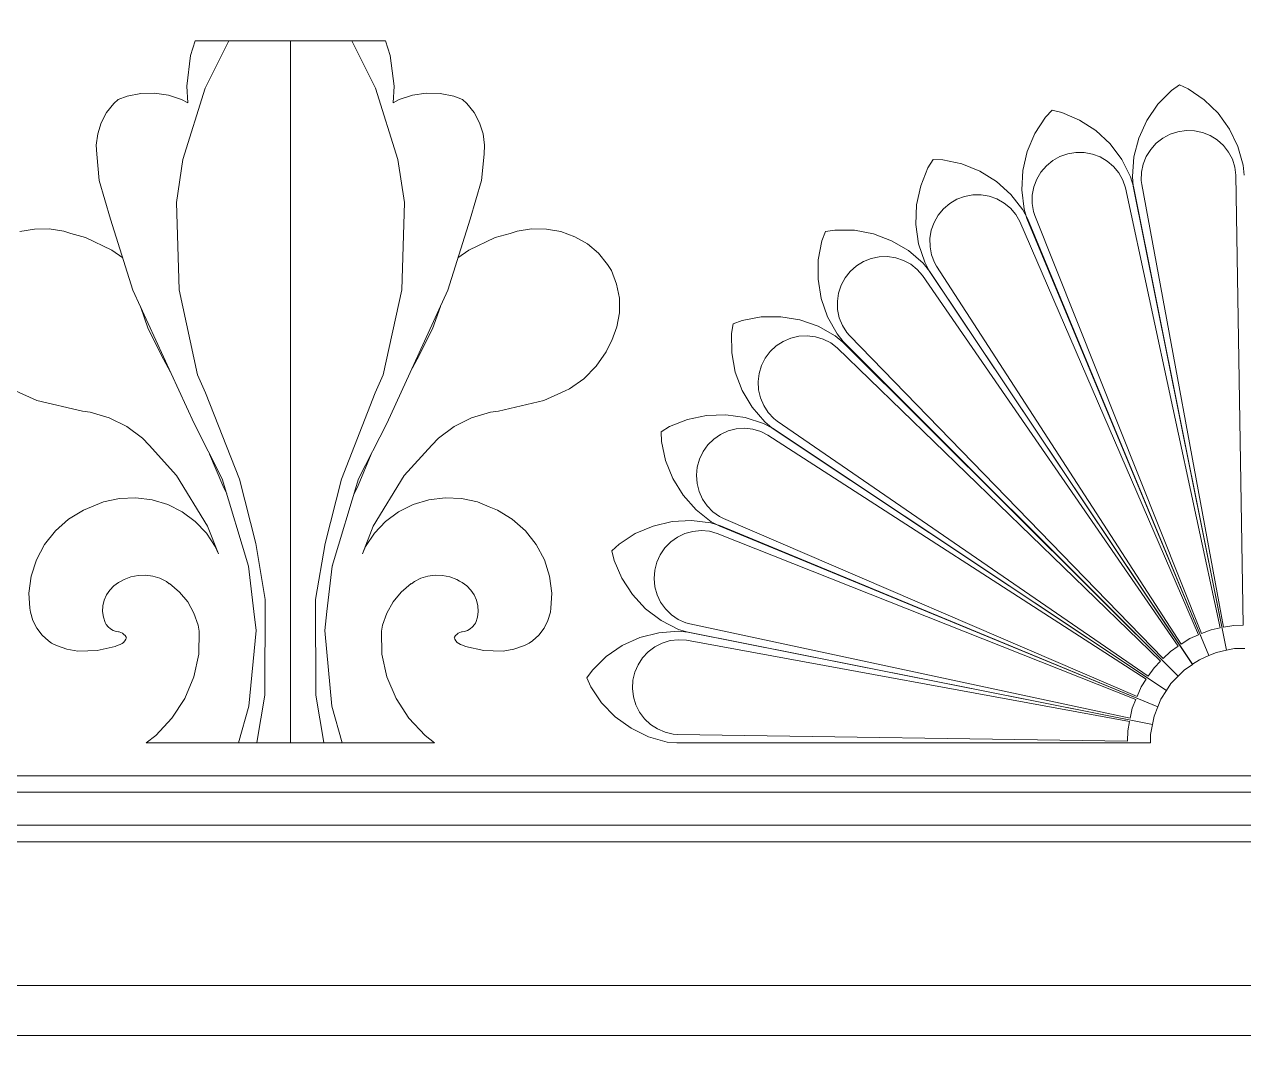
# Model space of a CAD drawing. Header units: millimetres. Extents: x 1177761 to 1329492, y 746793 to 827002.
# Drawn here: x 1237534 to 1238090, y 815466 to 815940 of the extents above; entities that cross this region are included whole.
import ezdxf

# ---------------------------------------------------------------- set-up
doc = ezdxf.new("R2010")
doc.units = ezdxf.units.MM
doc.layers.add('wall', color=5, linetype='Continuous', lineweight=30)

msp = doc.modelspace()

# ---------------------------------------------------------------- hatches: boundary and pattern name
at = {"layer": 'wall', "lineweight": 20, "ltscale": 2}
h = msp.add_hatch(dxfattribs=at)
h.set_pattern_fill('AR18', color=251, scale=20, style=0)
h.set_pattern_definition([(0, (-220131.96, 1390884.34), (100, 64), [192.5, -7.5]), (0, (-220231.96, 1390891.84), (100, 64), [192.5, -7.5]), (90, (-220131.96, 1390884.34), (-100, 64), [-71.5, 56.5]), (90, (-220139.46, 1390884.34), (-100, 64), [-71.5, 56.5])])
h.paths.add_polyline_path([(1236039.82, 817677.83), (1236002.32, 817677.83), (1236002.32, 817927.83), (1236039.82, 817927.83), (1236039.82, 817977.83), (1236002.32, 817977.83), (1236002.32, 818227.83), (1236039.82, 818227.83), (1236039.82, 818277.83), (1236002.32, 818277.83), (1236002.32, 818427.83), (1236077.32, 818427.83), (1236077.32, 818477.83), (1234662.5, 818477.83), (1234662.5, 816377.83), (1236002.32, 816377.83), (1236002.32, 816427.83), (1236039.82, 816427.83), (1236039.82, 816477.83), (1236002.32, 816477.83), (1236002.32, 816727.83), (1236039.82, 816727.83), (1236039.82, 816777.83), (1236002.32, 816777.83), (1236002.32, 817027.83), (1236039.82, 817027.83), (1236039.82, 817077.83), (1236002.32, 817077.83), (1236002.32, 817327.83), (1236039.82, 817327.83), (1236039.82, 817377.83), (1236002.32, 817377.83), (1236002.32, 817627.83), (1236039.82, 817627.83)])
h.paths.add_polyline_path([(1234662.5, 818477.83), (1234282.2, 818477.83), (1234282.2, 818427.83), (1234432.2, 818427.83), (1234432.2, 818277.83), (1234394.7, 818277.83), (1234394.7, 818227.83), (1234532.2, 818227.83), (1234532.2, 817977.83), (1234394.7, 817977.83), (1234394.7, 817927.83), (1234432.2, 817927.83), (1234432.2, 817677.83), (1234394.7, 817677.83), (1234394.7, 817627.83), (1234532.2, 817627.83), (1234532.2, 817377.83), (1234394.7, 817377.83), (1234394.7, 817327.83), (1234432.2, 817327.83), (1234432.2, 817077.83), (1234394.7, 817077.83), (1234394.7, 817027.83), (1234532.2, 817027.83), (1234532.2, 816777.83), (1234394.7, 816777.83), (1234394.7, 816727.83), (1234432.2, 816727.83), (1234432.2, 816477.83), (1234394.7, 816477.83), (1234394.7, 816427.83), (1234532.2, 816427.83), (1234532.2, 816377.83), (1234662.5, 816377.83)])
h.paths.add_polyline_path([(1236283.86, 815977.83), (1234662.5, 815977.83), (1234662.5, 815773.41, -0.10577), (1234618.52, 815567.83), (1236209.98, 815567.83, -0.248835)])
h.paths.add_polyline_path([(1234662.5, 815977.83), (1234432.2, 815977.83), (1234432.2, 815877.83), (1234394.7, 815877.83), (1234394.7, 815827.83), (1234532.2, 815827.83), (1234532.2, 815577.83), (1234282.36, 815577.83), (1234282.36, 815567.83), (1234618.52, 815567.83, 0.10577), (1234662.5, 815773.41)])
h.paths.add_polyline_path([(1236730.56, 815977.83), (1236382.08, 815977.83), (1236283.86, 815977.83, 0.248835), (1236209.98, 815567.83), (1236730.56, 815567.83)])
h.paths.add_polyline_path([(1236570.21, 816627.83), (1236670.21, 816627.83), (1236670.21, 816677.83), (1236645.21, 816677.83), (1236645.21, 816927.83), (1236670.21, 816927.83), (1236670.21, 816977.83), (1236570.21, 816977.83), (1236570.21, 817227.83), (1236670.21, 817227.83), (1236670.21, 817277.83), (1236645.21, 817277.83), (1236645.21, 817527.83), (1236670.21, 817527.83), (1236670.21, 817577.83), (1236570.21, 817577.83), (1236570.21, 817827.83), (1236670.21, 817827.83), (1236670.21, 817877.83), (1236645.21, 817877.83), (1236645.21, 818127.83), (1236670.21, 818127.83), (1236670.21, 818177.83), (1236570.21, 818177.83), (1236570.21, 818427.83), (1236720.21, 818427.83), (1236720.21, 818177.83), (1236720.21, 818127.83), (1236720.21, 817877.83), (1236720.21, 817827.83), (1236720.21, 817577.83), (1236720.21, 817527.83), (1236720.21, 817277.83), (1236720.21, 817227.83), (1236720.21, 816977.83), (1236720.21, 816927.83), (1236720.21, 816677.83), (1236720.21, 816627.83), (1236720.21, 816377.83), (1236745.36, 816377.83), (1236745.36, 816394.97), (1236745.36, 816395.54), (1236745.36, 818452.83), (1238595.36, 818452.83), (1238595.36, 816395.54), (1238595.36, 816394.97), (1238595.36, 816377.83), (1238620.51, 816377.83), (1238620.51, 816627.83), (1238620.51, 816677.83), (1238620.51, 816927.83), (1238620.51, 816977.83), (1238620.51, 817227.83), (1238620.51, 817277.83), (1238620.51, 817527.83), (1238620.51, 817577.83), (1238620.51, 817827.83), (1238620.51, 817877.83), (1238620.51, 818127.83), (1238620.51, 818177.83), (1238620.51, 818427.83), (1238770.51, 818427.83), (1238770.51, 818177.83), (1238670.51, 818177.83), (1238670.51, 818127.83), (1238695.51, 818127.83), (1238695.51, 817877.83), (1238670.51, 817877.83), (1238670.51, 817827.83), (1238770.51, 817827.83), (1238770.51, 817577.83), (1238670.51, 817577.83), (1238670.51, 817527.83), (1238695.51, 817527.83), (1238695.51, 817277.83), (1238670.51, 817277.83), (1238670.51, 817227.83), (1238770.51, 817227.83), (1238770.51, 816977.83), (1238670.51, 816977.83), (1238670.51, 816927.83), (1238695.51, 816927.83), (1238695.51, 816677.83), (1238670.51, 816677.83), (1238670.51, 816627.83), (1238770.51, 816627.83), (1238770.51, 816377.83), (1238870.18, 816377.83), (1238870.18, 816627.83), (1238970.18, 816627.83), (1238970.18, 816677.83), (1238945.18, 816677.83), (1238945.18, 816927.83), (1238970.18, 816927.83), (1238970.18, 816977.83), (1238870.18, 816977.83), (1238870.18, 817227.83), (1238970.18, 817227.83), (1238970.18, 817277.83), (1238945.18, 817277.83), (1238945.18, 817527.83), (1238970.18, 817527.83), (1238970.18, 817577.83), (1238870.18, 817577.83), (1238870.18, 817827.83), (1238970.18, 817827.83), (1238970.18, 817877.83), (1238945.18, 817877.83), (1238945.18, 818127.83), (1238970.18, 818127.83), (1238970.18, 818177.83), (1238870.18, 818177.83), (1238870.18, 818427.83), (1239020.18, 818427.83), (1239020.18, 818177.83), (1239020.18, 818127.83), (1239020.18, 817877.83), (1239020.18, 817827.83), (1239020.18, 817577.83), (1239020.18, 817527.83), (1239020.18, 817277.83), (1239020.18, 817227.83), (1239020.18, 816977.83), (1239020.18, 816927.83), (1239020.18, 816677.83), (1239020.18, 816627.83), (1239020.18, 816377.83), (1239045.18, 816377.83), (1239045.18, 816394.97), (1239045.18, 816395.54), (1239045.18, 818452.83), (1240895.18, 818452.83), (1240895.18, 816395.54), (1240895.18, 816394.97), (1240895.18, 816377.83), (1240920.48, 816377.83), (1240920.48, 816627.83), (1240920.48, 816677.83), (1240920.48, 816927.83), (1240920.48, 816977.83), (1240920.48, 817227.83), (1240920.48, 817277.83), (1240920.48, 817527.83), (1240920.48, 817577.83), (1240920.48, 817827.83), (1240920.48, 817877.83), (1240920.48, 818127.83), (1240920.48, 818177.83), (1240920.48, 818427.83), (1241070.48, 818427.83), (1241070.48, 818177.83), (1240970.48, 818177.83), (1240970.48, 818127.83), (1240995.48, 818127.83), (1240995.48, 817877.83), (1240970.48, 817877.83), (1240970.48, 817827.83), (1241070.48, 817827.83), (1241070.48, 817577.83), (1240970.48, 817577.83), (1240970.48, 817527.83), (1240995.48, 817527.83), (1240995.48, 817277.83), (1240970.48, 817277.83), (1240970.48, 817227.83), (1241070.48, 817227.83), (1241070.48, 816977.83), (1240970.48, 816977.83), (1240970.48, 816927.83), (1240995.48, 816927.83), (1240995.48, 816677.83), (1240970.48, 816677.83), (1240970.48, 816627.83), (1241070.48, 816627.83), (1241070.48, 816377.83), (1241380.22, 816377.83), (1241480.44, 816377.83), (1241480.44, 816627.83), (1241580.44, 816627.83), (1241580.44, 816677.83), (1241555.44, 816677.83), (1241555.44, 816927.83), (1241580.44, 816927.83), (1241580.44, 816977.83), (1241480.44, 816977.83), (1241480.44, 817227.83), (1241580.44, 817227.83), (1241580.44, 817277.83), (1241555.44, 817277.83), (1241555.44, 817527.83), (1241580.44, 817527.83), (1241580.44, 817577.83), (1241480.44, 817577.83), (1241480.44, 817827.83), (1241580.44, 817827.83), (1241580.44, 817877.83), (1241555.44, 817877.83), (1241555.44, 818127.83), (1241580.44, 818127.83), (1241580.44, 818177.83), (1241480.44, 818177.83), (1241480.44, 818427.83), (1241630.44, 818427.83), (1241630.44, 818177.83), (1241630.44, 818127.83), (1241630.44, 817877.83), (1241630.44, 817827.83), (1241630.44, 817577.83), (1241630.44, 817527.83), (1241630.44, 817277.83), (1241630.44, 817227.83), (1241630.44, 816977.83), (1241630.44, 816927.83), (1241630.44, 816677.83), (1241630.44, 816627.83), (1241630.44, 816378.02), (1241660.44, 816378.02), (1241660.44, 818452.83), (1242730.49, 818452.83), (1242730.49, 816378.02), (1242760.94, 816378.02), (1242760.94, 816627.83), (1242760.94, 816677.83), (1242760.94, 816927.83), (1242760.94, 816977.83), (1242760.94, 817227.83), (1242760.94, 817277.83), (1242760.94, 817527.83), (1242760.94, 817577.83), (1242760.94, 817827.83), (1242760.94, 817877.83), (1242760.94, 818127.83), (1242760.94, 818177.83), (1242760.94, 818427.83), (1242910.94, 818427.83), (1242910.94, 818177.83), (1242810.94, 818177.83), (1242810.94, 818127.83), (1242835.94, 818127.83), (1242835.94, 817877.83), (1242810.94, 817877.83), (1242810.94, 817827.83), (1242910.94, 817827.83), (1242910.94, 817577.83), (1242810.94, 817577.83), (1242810.94, 817527.83), (1242835.94, 817527.83), (1242835.94, 817277.83), (1242810.94, 817277.83), (1242810.94, 817227.83), (1242910.94, 817227.83), (1242910.94, 816977.83), (1242810.94, 816977.83), (1242810.94, 816927.83), (1242835.94, 816927.83), (1242835.94, 816677.83), (1242810.94, 816677.83), (1242810.94, 816627.83), (1242910.94, 816627.83), (1242910.94, 816377.83), (1243279.61, 816377.83), (1243279.61, 816627.83), (1243297.28, 816627.83), (1243297.28, 816677.83), (1243279.61, 816677.83), (1243279.61, 816927.83), (1243297.28, 816927.83), (1243297.28, 816977.83), (1243279.61, 816977.83), (1243279.61, 817227.83), (1243297.28, 817227.83), (1243297.28, 817277.83), (1243279.61, 817277.83), (1243279.61, 817527.83), (1243297.28, 817527.83), (1243297.28, 817577.83), (1243279.61, 817577.83), (1243279.61, 817827.83), (1243297.28, 817827.83), (1243297.28, 817877.83), (1243279.61, 817877.83), (1243279.61, 818127.83), (1243297.28, 818127.83), (1243297.28, 818177.83), (1243279.61, 818177.83), (1243279.61, 818427.83), (1243300.12, 818427.83), (1243300.12, 818477.83), (1243258.97, 818477.83), (1242910.94, 818477.83), (1241480.44, 818477.83), (1241070.48, 818477.83), (1238870.18, 818477.83), (1238770.51, 818477.83), (1236570.21, 818477.83), (1236077.32, 818477.83), (1236077.32, 818427.83), (1236227.32, 818427.83), (1236227.32, 818277.83), (1236189.82, 818277.83), (1236189.82, 818227.83), (1236327.32, 818227.83), (1236327.32, 817977.83), (1236189.82, 817977.83), (1236189.82, 817927.83), (1236227.32, 817927.83), (1236227.32, 817677.83), (1236189.82, 817677.83), (1236189.82, 817627.83), (1236327.32, 817627.83), (1236327.32, 817377.83), (1236189.82, 817377.83), (1236189.82, 817327.83), (1236227.32, 817327.83), (1236227.32, 817077.83), (1236189.82, 817077.83), (1236189.82, 817027.83), (1236327.32, 817027.83), (1236327.32, 816777.83), (1236189.82, 816777.83), (1236189.82, 816727.83), (1236227.32, 816727.83), (1236227.32, 816477.83), (1236189.82, 816477.83), (1236189.82, 816427.83), (1236327.01, 816427.83), (1236327.01, 816377.83), (1236570.21, 816377.83)])
h.paths.add_polyline_path([(1238851.65, 815977.83), (1238580.56, 815977.83), (1238580.56, 815567.83), (1238925.54, 815567.83, 0.248835)])
h.paths.add_polyline_path([(1239020.71, 815977.83), (1238851.65, 815977.83, -0.248835), (1238925.54, 815567.83), (1239020.71, 815567.83)])
h.paths.add_polyline_path([(1243350.39, 815977.83), (1243279.68, 815977.83), (1241358.41, 815977.83), (1240870.71, 815977.83), (1240870.71, 815567.83), (1243279.8, 815567.83), (1243350.39, 815567.83)])
at = {"layer": 'wall', "lineweight": 20, "ltscale": 50}
h = msp.add_hatch(dxfattribs=at)
h.set_pattern_fill('ANSI31', color=250, scale=50, angle=45, style=0)
edge = h.paths.add_edge_path()
edge.add_line((1234184.97, 816177.83), (1234184.97, 816271.72))
edge.add_line((1234184.97, 816271.72), (1229618.29, 815202.83))
edge.add_line((1229618.29, 815202.83), (1244018.2, 815202.83))
edge.add_line((1244018.2, 815202.83), (1243358.79, 815437.58))
edge.add_line((1243358.79, 815437.58), (1234282.39, 815437.58))
edge.add_line((1234282.39, 815437.58), (1234282.38, 815479.56))
edge.add_line((1234282.38, 815479.56), (1234270.55, 815479.56))
edge.add_line((1234270.55, 815479.56), (1234270.55, 815502.23))
edge.add_arc((1234272.81, 815532.78), 30.63, 207.6962, 265.7798, ccw=False)
edge.add_line((1234245.68, 815518.54), (1234237.68, 815533.77))
edge.add_arc((1234206.46, 815514.37), 36.75, 31.8583, 79.6449)
edge.add_line((1234213.07, 815550.52), (1234213.07, 815567.83))
edge.add_line((1234213.07, 815567.83), (1234282.36, 815567.83))
edge.add_line((1234282.36, 815567.83), (1234282.36, 815577.83))
edge.add_line((1234282.36, 815577.83), (1234207.2, 815577.83))
edge.add_line((1234207.2, 815577.83), (1234207.2, 815827.83))
edge.add_line((1234207.2, 815827.83), (1234244.7, 815827.83))
edge.add_line((1234244.7, 815827.83), (1234244.7, 815877.83))
edge.add_line((1234244.7, 815877.83), (1234207.2, 815877.83))
edge.add_line((1234207.2, 815877.83), (1234207.2, 816127.83))
edge.add_line((1234207.2, 816127.83), (1234244.7, 816127.83))
edge.add_line((1234244.7, 816127.83), (1234244.7, 816177.83))
edge.add_line((1234244.7, 816177.83), (1234184.97, 816177.83))

# ---------------------------------------------------------------- linework, layer by layer
at = {"layer": 'wall', "color": 250, "linetype": 'ByBlock', "lineweight": 20}
for p, q in [((1237612.15, 815932.83), (1237610.04, 815926.11)), ((1237627.52, 815932.83), (1237612.15, 815932.83)), ((1237627.52, 815932.83), (1237616.74, 815911.21)), ((1237655.55, 815932.83), (1237627.52, 815932.83)), ((1237655.55, 815612.95), (1237655.55, 815932.83)), ((1237655.55, 815932.83), (1237683.61, 815932.83)), ((1237655.57, 815612.95), (1237655.57, 815932.83)), ((1237683.61, 815932.83), (1237698.98, 815932.83)), ((1237683.61, 815932.83), (1237694.39, 815911.21)), ((1237698.98, 815932.83), (1237701.09, 815926.11)), ((1237610.04, 815926.11), (1237608.3, 815912.17)), ((1237701.09, 815926.11), (1237702.83, 815912.17)), ((1237587.33, 815908.8), (1237581.12, 815907.6)), ((1237593.67, 815908.95), (1237587.33, 815908.8)), ((1237599.94, 815908.03), (1237593.67, 815908.95)), ((1237605.95, 815906.09), (1237599.94, 815908.03)), ((1237616.74, 815911.21), (1237606.55, 815878.72)), ((1237608.3, 815912.17), (1237608.74, 815904.62)), ((1237694.39, 815911.21), (1237704.58, 815878.72)), ((1237702.83, 815912.17), (1237702.39, 815904.62)), ((1237705.17, 815906.09), (1237711.19, 815908.03)), ((1237711.19, 815908.03), (1237717.46, 815908.95)), ((1237717.46, 815908.95), (1237723.8, 815908.8)), ((1237723.8, 815908.8), (1237730.01, 815907.6)), ((1238050.99, 815903.9), (1238057.2, 815910.23)), ((1238057.2, 815910.23), (1238060.81, 815912.81)), ((1238060.81, 815912.81), (1238064.84, 815910.98)), ((1238064.84, 815910.98), (1238072.16, 815905.99)), ((1237575.09, 815904.27), (1237571.8, 815900.1)), ((1237577.08, 815906.06), (1237575.09, 815904.27)), ((1237581.12, 815907.6), (1237577.08, 815906.06)), ((1237608.74, 815904.62), (1237605.95, 815906.09)), ((1237702.39, 815904.62), (1237705.17, 815906.09)), ((1237730.01, 815907.6), (1237734.05, 815906.06)), ((1237734.05, 815906.06), (1237736.04, 815904.27)), ((1237736.04, 815904.27), (1237739.33, 815900.1)), ((1238045.96, 815896.58), (1238050.99, 815903.9)), ((1238072.16, 815905.99), (1238078.49, 815899.8)), ((1237571.8, 815900.1), (1237569.32, 815895.43)), ((1237739.33, 815900.1), (1237741.81, 815895.43)), ((1237994.97, 815890.56), (1237999.84, 815897.99)), ((1237999.84, 815897.99), (1238002.87, 815901.22)), ((1238002.87, 815901.22), (1238007.18, 815900.21)), ((1238007.18, 815900.21), (1238015.33, 815896.74)), ((1238015.33, 815896.74), (1238022.75, 815891.9)), ((1238042.29, 815888.5), (1238045.96, 815896.58)), ((1238078.49, 815899.8), (1238083.65, 815892.61)), ((1237569.32, 815895.43), (1237567.71, 815890.43)), ((1237741.81, 815895.43), (1237743.41, 815890.43)), ((1238022.75, 815891.9), (1238029.21, 815885.85)), ((1238056.56, 815890.26), (1238060.15, 815891.43)), ((1238060.15, 815891.43), (1238063.89, 815891.96)), ((1238063.89, 815891.96), (1238067.66, 815891.83)), ((1238067.66, 815891.83), (1238071.35, 815891.05)), ((1238071.35, 815891.05), (1238074.86, 815889.64)), ((1238083.65, 815892.61), (1238087.49, 815884.63)), ((1237567.71, 815890.43), (1237567.04, 815885.23)), ((1237743.41, 815890.43), (1237744.09, 815885.23)), ((1237991.48, 815882.4), (1237994.97, 815890.56)), ((1238029.21, 815885.85), (1238034.53, 815878.77)), ((1238040.08, 815879.9), (1238042.29, 815888.5)), ((1238047.74, 815883.35), (1238050.26, 815886.16)), ((1238050.26, 815886.16), (1238053.23, 815888.48)), ((1238053.23, 815888.48), (1238056.56, 815890.26)), ((1238074.86, 815889.64), (1238078.06, 815887.65)), ((1238078.06, 815887.65), (1238080.87, 815885.13)), ((1237567.04, 815885.23), (1237567.29, 815881.15)), ((1237567.29, 815881.15), (1237568.43, 815869.16)), ((1237743.84, 815881.15), (1237742.7, 815869.16)), ((1237744.09, 815885.23), (1237743.84, 815881.15)), ((1237989.45, 815873.76), (1237991.48, 815882.4)), ((1238003.1, 815878.27), (1238006.39, 815880.12)), ((1238006.39, 815880.12), (1238009.96, 815881.37)), ((1238009.96, 815881.37), (1238013.68, 815881.98)), ((1238013.68, 815881.98), (1238017.46, 815881.93)), ((1238017.46, 815881.93), (1238021.17, 815881.23)), ((1238021.17, 815881.23), (1238024.7, 815879.9)), ((1238024.7, 815879.9), (1238027.94, 815877.98)), ((1238039.39, 815871.06), (1238040.08, 815879.9)), ((1238044.33, 815876.65), (1238045.74, 815880.15)), ((1238045.74, 815880.15), (1238047.74, 815883.35)), ((1238080.87, 815885.13), (1238083.2, 815882.16)), ((1238083.2, 815882.16), (1238084.97, 815878.83)), ((1238087.49, 815884.63), (1238089.87, 815876.1)), ((1237606.55, 815878.72), (1237603.59, 815859.09)), ((1237704.58, 815878.72), (1237707.54, 815859.09)), ((1237942.89, 815866.71), (1237946.22, 815874.94)), ((1237946.22, 815874.94), (1237948.57, 815878.7)), ((1237948.57, 815878.7), (1237953, 815878.55)), ((1237953, 815878.55), (1237961.66, 815876.72)), ((1237961.66, 815876.72), (1237969.88, 815873.42)), ((1237997.72, 815873.02), (1238000.18, 815875.88)), ((1238000.18, 815875.88), (1238003.1, 815878.27)), ((1238027.94, 815877.98), (1238030.81, 815875.52)), ((1238030.81, 815875.52), (1238033.2, 815872.6)), ((1238034.53, 815878.77), (1238038.54, 815870.88)), ((1238043.55, 815872.96), (1238044.33, 815876.65)), ((1238084.97, 815878.83), (1238086.14, 815875.24)), ((1238086.14, 815875.24), (1238086.59, 815871.6)), ((1238089.87, 815876.1), (1238090.32, 815871.55)), ((1237568.43, 815869.16), (1237573.54, 815851.63)), ((1237742.7, 815869.16), (1237737.59, 815851.63)), ((1237969.88, 815873.42), (1237977.4, 815868.74)), ((1237977.4, 815868.74), (1237983.99, 815862.82)), ((1237988.95, 815864.9), (1237989.45, 815873.76)), ((1237994.46, 815866.25), (1237995.8, 815869.77)), ((1237995.8, 815869.77), (1237997.72, 815873.02)), ((1238033.2, 815872.6), (1238035.05, 815869.31)), ((1238035.05, 815869.31), (1238036.19, 815865.82)), ((1238038.54, 815870.88), (1238039.87, 815866.5)), ((1238039.82, 815866.64), (1238039.39, 815871.06)), ((1238043.42, 815869.18), (1238043.55, 815872.96)), ((1238043.69, 815867.32), (1238043.42, 815869.18)), ((1238086.59, 815871.6), (1238089.89, 815666.44)), ((1237941.04, 815858.03), (1237942.89, 815866.71)), ((1237990, 815856.09), (1237988.95, 815864.9)), ((1237993.76, 815862.54), (1237994.46, 815866.25)), ((1238036.19, 815865.82), (1238079.46, 815665.25)), ((1238082.28, 815655.09), (1238039.82, 815866.64)), ((1238039.87, 815866.5), (1238082.28, 815655.09)), ((1238081, 815665.55), (1238043.69, 815867.32)), ((1237603.59, 815859.09), (1237604.83, 815819.42)), ((1237707.54, 815859.09), (1237706.3, 815819.42)), ((1237940.73, 815849.17), (1237941.04, 815858.03)), ((1237953.25, 815856.23), (1237956.12, 815858.68)), ((1237956.12, 815858.68), (1237959.38, 815860.6)), ((1237959.38, 815860.6), (1237962.91, 815861.92)), ((1237962.91, 815861.92), (1237966.62, 815862.61)), ((1237966.62, 815862.61), (1237970.4, 815862.64)), ((1237970.4, 815862.64), (1237974.12, 815862.02)), ((1237974.12, 815862.02), (1237977.68, 815860.76)), ((1237977.68, 815860.76), (1237980.97, 815858.9)), ((1237980.97, 815858.9), (1237983.88, 815856.5)), ((1237983.99, 815862.82), (1237989.45, 815855.85)), ((1237993.72, 815858.77), (1237993.76, 815862.54)), ((1237994.33, 815855.04), (1237993.72, 815858.77)), ((1237948.99, 815850.04), (1237950.85, 815853.32)), ((1237950.85, 815853.32), (1237953.25, 815856.23)), ((1237983.88, 815856.5), (1237986.33, 815853.64)), ((1237986.33, 815853.64), (1237988.13, 815850.44)), ((1237989.45, 815855.85), (1237991.6, 815851.82)), ((1237991.29, 815851.84), (1237990, 815856.09)), ((1237994.95, 815853.26), (1237994.33, 815855.04)), ((1238070.92, 815662.65), (1237994.95, 815853.26)), ((1237538.85, 815847.07), (1237532.24, 815845.86)), ((1237545.58, 815847.16), (1237538.85, 815847.07)), ((1237552.23, 815846.12), (1237545.58, 815847.16)), ((1237573.54, 815851.63), (1237583.78, 815819.26)), ((1237737.59, 815851.63), (1237727.35, 815819.26)), ((1237758.9, 815846.12), (1237765.54, 815847.16)), ((1237765.54, 815847.16), (1237772.27, 815847.07)), ((1237772.27, 815847.07), (1237778.89, 815845.86)), ((1237899.44, 815845.89), (1237903.81, 815846.6)), ((1237903.81, 815846.6), (1237912.67, 815846.5)), ((1237912.67, 815846.5), (1237921.37, 815844.86)), ((1237941.97, 815840.38), (1237940.73, 815849.17)), ((1237947.73, 815846.48), (1237948.99, 815850.04)), ((1237988.13, 815850.44), (1238069.51, 815662.06)), ((1238074.21, 815652.63), (1237991.29, 815851.84)), ((1237991.6, 815851.82), (1238074.25, 815652.64)), ((1237555.41, 815845.06), (1237552.23, 815846.12)), ((1237562.17, 815843.14), (1237555.41, 815845.06)), ((1237574.17, 815837.41), (1237562.17, 815843.14)), ((1237736.96, 815837.41), (1237748.95, 815843.14)), ((1237748.95, 815843.14), (1237755.72, 815845.06)), ((1237755.72, 815845.06), (1237758.9, 815846.12)), ((1237778.89, 815845.86), (1237785.18, 815843.57)), ((1237785.18, 815843.57), (1237790.96, 815840.25)), ((1237896.21, 815833.03), (1237897.87, 815841.75)), ((1237897.87, 815841.75), (1237899.44, 815845.89)), ((1237921.37, 815844.86), (1237929.66, 815841.73)), ((1237929.66, 815841.73), (1237937.27, 815837.22)), ((1237947.11, 815842.76), (1237947.73, 815846.48)), ((1237947.14, 815838.99), (1237947.11, 815842.76)), ((1237579.16, 815833.86), (1237574.17, 815837.41)), ((1237731.97, 815833.86), (1237736.96, 815837.41)), ((1237790.96, 815840.25), (1237796.06, 815836.02)), ((1237796.06, 815836.02), (1237800.17, 815830.97)), ((1237937.27, 815837.22), (1237943.99, 815831.45)), ((1237944.71, 815831.94), (1237941.97, 815840.38)), ((1237947.83, 815835.28), (1237947.14, 815838.99)), ((1237800.17, 815830.97), (1237801.9, 815828.13)), ((1237896.09, 815824.15), (1237896.21, 815833.03)), ((1237910.75, 815827.73), (1237913.57, 815830.24)), ((1237913.57, 815830.24), (1237916.78, 815832.23)), ((1237916.78, 815832.23), (1237920.29, 815833.63)), ((1237920.29, 815833.63), (1237923.98, 815834.39)), ((1237923.98, 815834.39), (1237927.75, 815834.51)), ((1237927.75, 815834.51), (1237931.49, 815833.97)), ((1237931.49, 815833.97), (1237935.07, 815832.79)), ((1237935.07, 815832.79), (1237938.4, 815831)), ((1237938.4, 815831), (1237941.36, 815828.67)), ((1237943.99, 815831.45), (1237946.89, 815827.91)), ((1237946.79, 815828.02), (1237944.71, 815831.94)), ((1237949.16, 815831.75), (1237947.83, 815835.28)), ((1237950.11, 815830.12), (1237949.16, 815831.75)), ((1238061.64, 815657.86), (1237950.11, 815830.12)), ((1237801.9, 815828.13), (1237804.28, 815821.96)), ((1237906.63, 815821.44), (1237908.42, 815824.77)), ((1237908.42, 815824.77), (1237910.75, 815827.73)), ((1237941.36, 815828.67), (1237943.75, 815825.88)), ((1237943.75, 815825.88), (1238060.33, 815656.98)), ((1238066.82, 815648.67), (1237946.79, 815828.02)), ((1237946.89, 815827.91), (1238066.81, 815648.66)), ((1237583.78, 815819.26), (1237611.63, 815758.36)), ((1237604.83, 815819.42), (1237613.21, 815780.57)), ((1237706.3, 815819.42), (1237697.92, 815780.57)), ((1237727.35, 815819.26), (1237699.5, 815758.36)), ((1237804.28, 815821.96), (1237805.52, 815815.49)), ((1237897.51, 815815.39), (1237896.09, 815824.15)), ((1237905.45, 815817.86), (1237906.63, 815821.44)), ((1237805.52, 815815.49), (1237805.57, 815808.92)), ((1237900.44, 815807.02), (1237897.51, 815815.39)), ((1237904.91, 815814.13), (1237905.45, 815817.86)), ((1237905.02, 815810.36), (1237904.91, 815814.13)), ((1237590.79, 815801.52), (1237587.19, 815811.8)), ((1237720.34, 815801.52), (1237723.94, 815811.8)), ((1237805.57, 815808.92), (1237804.43, 815802.43)), ((1237905.79, 815806.66), (1237905.02, 815810.36)), ((1237804.43, 815802.43), (1237802.14, 815796.23)), ((1237856.66, 815799.43), (1237857.38, 815803.8)), ((1237857.38, 815803.8), (1237861.53, 815805.36)), ((1237861.53, 815805.36), (1237870.23, 815807)), ((1237870.23, 815807), (1237879.09, 815807.1)), ((1237879.09, 815807.1), (1237887.83, 815805.66)), ((1237887.83, 815805.66), (1237896.19, 815802.73)), ((1237896.19, 815802.73), (1237903.91, 815798.39)), ((1237904.78, 815799.27), (1237900.44, 815807.02)), ((1237907.19, 815803.16), (1237905.79, 815806.66)), ((1237909.17, 815799.95), (1237907.19, 815803.16)), ((1237597.72, 815787.69), (1237590.79, 815801.52)), ((1237713.41, 815787.69), (1237720.34, 815801.52)), ((1237856.74, 815790.56), (1237856.66, 815799.43)), ((1237880.23, 815795.87), (1237883.71, 815797.35)), ((1237883.71, 815797.35), (1237887.38, 815798.2)), ((1237887.38, 815798.2), (1237891.15, 815798.41)), ((1237891.15, 815798.41), (1237894.9, 815797.95)), ((1237894.9, 815797.95), (1237898.51, 815796.85)), ((1237898.51, 815796.85), (1237901.88, 815795.15)), ((1237903.91, 815798.39), (1237907.44, 815795.49)), ((1237907.58, 815795.83), (1237904.78, 815799.27)), ((1237910.43, 815798.54), (1237909.17, 815799.95)), ((1238053.43, 815651.32), (1237910.43, 815798.54)), ((1237799.51, 815791.02), (1237794.98, 815784.51)), ((1237801.15, 815794.61), (1237799.51, 815791.02)), ((1237802.14, 815796.23), (1237801.15, 815794.61)), ((1237872.05, 815788.22), (1237874.31, 815791.24)), ((1237874.31, 815791.24), (1237877.07, 815793.81)), ((1237877.07, 815793.81), (1237880.23, 815795.87)), ((1237901.88, 815795.15), (1237904.77, 815792.88)), ((1237904.77, 815792.88), (1238052.26, 815650.15)), ((1237907.44, 815795.49), (1238060.25, 815643.27)), ((1238060.3, 815643.32), (1237907.58, 815795.83)), ((1237600.89, 815781.85), (1237597.72, 815787.69)), ((1237710.24, 815781.85), (1237713.41, 815787.69)), ((1237858.37, 815781.84), (1237856.74, 815790.56)), ((1237870.34, 815784.86), (1237872.05, 815788.22)), ((1237613.21, 815780.57), (1237616.92, 815772.33)), ((1237697.92, 815780.57), (1237694.21, 815772.33)), ((1237794.98, 815784.51), (1237789.35, 815778.84)), ((1237861.49, 815773.53), (1237858.37, 815781.84)), ((1237868.78, 815777.5), (1237869.24, 815781.25)), ((1237869.24, 815781.25), (1237870.34, 815784.86)), ((1237789.35, 815778.84), (1237782.78, 815774.21)), ((1237868.98, 815773.74), (1237868.78, 815777.5)), ((1237530.3, 815773.32), (1237540.04, 815768.94)), ((1237540.04, 815768.94), (1237560.73, 815764.03)), ((1237616.92, 815772.33), (1237632.29, 815733.07)), ((1237694.21, 815772.33), (1237678.84, 815733.07)), ((1237771.09, 815768.94), (1237750.4, 815764.03)), ((1237780.82, 815773.32), (1237771.09, 815768.94)), ((1237782.78, 815774.21), (1237780.82, 815773.32)), ((1237866, 815765.89), (1237861.49, 815773.53)), ((1237869.84, 815770.06), (1237868.98, 815773.74)), ((1237871.32, 815766.59), (1237869.84, 815770.06)), ((1237560.73, 815764.03), (1237564.35, 815763.59)), ((1237564.35, 815763.59), (1237572.93, 815761.02)), ((1237746.78, 815763.59), (1237738.19, 815761.02)), ((1237750.4, 815764.03), (1237746.78, 815763.59)), ((1237871.78, 815759.14), (1237866, 815765.89)), ((1237873.38, 815763.43), (1237871.32, 815766.59)), ((1237875.96, 815760.67), (1237873.38, 815763.43)), ((1237572.93, 815761.02), (1237580.93, 815757.04)), ((1237611.63, 815758.36), (1237624.5, 815733.14)), ((1237699.5, 815758.36), (1237686.63, 815733.14)), ((1237738.19, 815761.02), (1237730.2, 815757.04)), ((1237828.38, 815757), (1237836.6, 815760.3)), ((1237836.6, 815760.3), (1237845.26, 815762.12)), ((1237845.26, 815762.12), (1237854.11, 815762.42)), ((1237854.11, 815762.42), (1237862.88, 815761.17)), ((1237862.88, 815761.17), (1237871.3, 815758.42)), ((1237871.3, 815758.42), (1237875.34, 815756.26)), ((1237875.21, 815756.32), (1237871.78, 815759.14)), ((1237877.47, 815759.54), (1237875.96, 815760.67)), ((1238046.6, 815643.25), (1237877.47, 815759.54)), ((1237580.93, 815757.04), (1237588.08, 815751.8)), ((1237730.2, 815757.04), (1237723.05, 815751.8)), ((1237824.62, 815754.66), (1237828.38, 815757)), ((1237824.76, 815750.23), (1237824.62, 815754.66)), ((1237848.58, 815751.33), (1237851.69, 815753.46)), ((1237851.69, 815753.46), (1237855.13, 815755.01)), ((1237855.13, 815755.01), (1237858.79, 815755.95)), ((1237858.79, 815755.95), (1237862.55, 815756.23)), ((1237862.55, 815756.23), (1237866.31, 815755.86)), ((1237866.31, 815755.86), (1237869.95, 815754.84)), ((1237869.95, 815754.84), (1237873.22, 815753.18)), ((1237873.22, 815753.18), (1238045.73, 815641.93)), ((1238054.91, 815636.75), (1237875.21, 815756.32)), ((1237875.34, 815756.26), (1238054.91, 815636.74)), ((1237588.08, 815751.8), (1237591.13, 815748.62)), ((1237591.13, 815748.62), (1237603.66, 815734.69)), ((1237720, 815748.62), (1237707.47, 815734.69)), ((1237723.05, 815751.8), (1237720, 815748.62)), ((1237826.57, 815741.55), (1237824.76, 815750.23)), ((1237843.67, 815745.63), (1237845.87, 815748.7)), ((1237845.87, 815748.7), (1237848.58, 815751.33)), ((1237624.72, 815730.1), (1237618.74, 815744.42)), ((1237686.41, 815730.1), (1237692.38, 815744.42)), ((1237829.87, 815733.31), (1237826.57, 815741.55)), ((1237841.02, 815738.6), (1237842.04, 815742.23)), ((1237842.04, 815742.23), (1237843.67, 815745.63)), ((1237840.64, 815734.85), (1237841.02, 815738.6)), ((1237603.66, 815734.69), (1237617.85, 815711.63)), ((1237624.5, 815733.14), (1237636.51, 815693.35)), ((1237626.53, 815726.42), (1237624.72, 815730.1)), ((1237632.29, 815733.07), (1237639.78, 815703.72)), ((1237678.84, 815733.07), (1237671.35, 815703.72)), ((1237686.63, 815733.14), (1237674.61, 815693.35)), ((1237684.6, 815726.42), (1237686.41, 815730.1)), ((1237707.47, 815734.69), (1237693.28, 815711.63)), ((1237834.55, 815725.76), (1237829.87, 815733.31)), ((1237840.93, 815731.09), (1237840.64, 815734.85)), ((1237841.86, 815727.43), (1237840.93, 815731.09)), ((1237577.6, 815724.23), (1237570.3, 815722.66)), ((1237585.08, 815724.55), (1237577.6, 815724.23)), ((1237592.5, 815723.62), (1237585.08, 815724.55)), ((1237718.63, 815723.62), (1237726.05, 815724.55)), ((1237726.05, 815724.55), (1237733.52, 815724.23)), ((1237733.52, 815724.23), (1237740.83, 815722.66)), ((1237840.47, 815719.15), (1237834.55, 815725.76)), ((1237843.42, 815723.99), (1237841.86, 815727.43)), ((1237561.21, 815718.96), (1237554.39, 815714.75)), ((1237564.94, 815720.46), (1237561.21, 815718.96)), ((1237570.3, 815722.66), (1237564.94, 815720.46)), ((1237599.64, 815721.47), (1237592.5, 815723.62)), ((1237606.28, 815718.15), (1237599.64, 815721.47)), ((1237704.85, 815718.15), (1237711.49, 815721.47)), ((1237711.49, 815721.47), (1237718.63, 815723.62)), ((1237740.83, 815722.66), (1237746.19, 815720.46)), ((1237746.19, 815720.46), (1237749.92, 815718.96)), ((1237749.92, 815718.96), (1237756.74, 815714.75)), ((1237847.45, 815713.66), (1237840.47, 815719.15)), ((1237845.54, 815720.88), (1237843.42, 815723.99)), ((1237848.18, 815718.18), (1237845.54, 815720.88)), ((1237554.39, 815714.75), (1237548.43, 815709.46)), ((1237612.22, 815713.78), (1237606.28, 815718.15)), ((1237617.29, 815708.48), (1237612.22, 815713.78)), ((1237693.84, 815708.48), (1237698.91, 815713.78)), ((1237698.91, 815713.78), (1237704.85, 815718.15)), ((1237756.74, 815714.75), (1237762.7, 815709.46)), ((1237820.96, 815711.69), (1237829.59, 815713.69)), ((1237829.59, 815713.69), (1237838.43, 815714.17)), ((1237838.43, 815714.17), (1237847.22, 815713.1)), ((1237847.22, 815713.1), (1237851.6, 815711.77)), ((1237851.36, 815711.56), (1237847.45, 815713.66)), ((1237851.25, 815715.98), (1237848.18, 815718.18)), ((1237852.95, 815715.16), (1237851.25, 815715.98)), ((1238041.53, 815634.06), (1237852.95, 815715.16)), ((1237548.43, 815709.46), (1237543.52, 815703.26)), ((1237621.32, 815702.41), (1237617.29, 815708.48)), ((1237617.85, 815711.63), (1237622.75, 815699.08)), ((1237693.28, 815711.63), (1237688.38, 815699.08)), ((1237689.81, 815702.41), (1237693.84, 815708.48)), ((1237762.7, 815709.46), (1237767.61, 815703.26)), ((1237805.39, 815703.39), (1237812.81, 815708.22)), ((1237812.81, 815708.22), (1237820.96, 815711.69)), ((1237832.02, 815706.63), (1237835.43, 815708.25)), ((1237835.43, 815708.25), (1237839.07, 815709.26)), ((1237839.07, 815709.26), (1237842.82, 815709.62)), ((1237842.82, 815709.62), (1237846.59, 815709.33)), ((1237846.59, 815709.33), (1237850.12, 815708.34)), ((1237850.12, 815708.34), (1238040.95, 815632.65)), ((1238050.95, 815629.31), (1237851.36, 815711.56)), ((1237851.6, 815711.77), (1238050.97, 815629.34)), ((1237543.52, 815703.26), (1237539.8, 815696.33)), ((1237622.75, 815699.08), (1237621.32, 815702.41)), ((1237639.78, 815703.72), (1237644.05, 815678.2)), ((1237671.35, 815703.72), (1237667.08, 815678.2)), ((1237688.38, 815699.08), (1237689.81, 815702.41)), ((1237767.61, 815703.26), (1237771.33, 815696.33)), ((1237802.16, 815700.36), (1237805.39, 815703.39)), ((1237826.3, 815701.75), (1237828.95, 815704.44)), ((1237828.95, 815704.44), (1237832.02, 815706.63)), ((1237803.15, 815696.05), (1237802.16, 815700.36)), ((1237822.6, 815695.2), (1237824.17, 815698.64)), ((1237824.17, 815698.64), (1237826.3, 815701.75)), ((1237539.8, 815696.33), (1237537.39, 815688.89)), ((1237636.52, 815693.29), (1237636.43, 815693.62)), ((1237636.51, 815693.35), (1237638.94, 815672.76)), ((1237674.61, 815693.35), (1237672.19, 815672.76)), ((1237674.61, 815693.29), (1237674.7, 815693.62)), ((1237771.33, 815696.33), (1237773.74, 815688.89)), ((1237806.62, 815687.88), (1237803.15, 815696.05)), ((1237821.36, 815687.79), (1237821.66, 815691.55)), ((1237821.66, 815691.55), (1237822.6, 815695.2)), ((1237537.39, 815688.89), (1237536.36, 815681.15)), ((1237575.11, 815684.38), (1237577.28, 815685.95)), ((1237577.28, 815685.95), (1237578.48, 815686.54)), ((1237578.48, 815686.54), (1237579.74, 815687.31)), ((1237579.74, 815687.31), (1237582.86, 815688.53)), ((1237582.86, 815688.53), (1237586.15, 815689.21)), ((1237586.15, 815689.21), (1237589.51, 815689.34)), ((1237589.51, 815689.34), (1237592.85, 815688.89)), ((1237592.85, 815688.89), (1237596.05, 815687.9)), ((1237596.05, 815687.9), (1237599.03, 815686.39)), ((1237599.03, 815686.39), (1237600.36, 815685.4)), ((1237600.36, 815685.4), (1237600.53, 815685.43)), ((1237600.53, 815685.43), (1237605.02, 815681.61)), ((1237710.6, 815685.43), (1237706.11, 815681.61)), ((1237710.77, 815685.4), (1237710.6, 815685.43)), ((1237712.1, 815686.39), (1237710.77, 815685.4)), ((1237715.08, 815687.9), (1237712.1, 815686.39)), ((1237718.28, 815688.89), (1237715.08, 815687.9)), ((1237721.62, 815689.34), (1237718.28, 815688.89)), ((1237724.98, 815689.21), (1237721.62, 815689.34)), ((1237728.27, 815688.53), (1237724.98, 815689.21)), ((1237731.38, 815687.31), (1237728.27, 815688.53)), ((1237732.64, 815686.54), (1237731.38, 815687.31)), ((1237733.85, 815685.95), (1237732.64, 815686.54)), ((1237736.02, 815684.38), (1237733.85, 815685.95)), ((1237773.74, 815688.89), (1237774.77, 815681.15)), ((1237811.45, 815680.43), (1237806.62, 815687.88)), ((1237821.72, 815684.03), (1237821.36, 815687.79)), ((1237536.36, 815681.15), (1237536.8, 815674.32)), ((1237570.73, 815677.89), (1237571.79, 815680.29)), ((1237571.79, 815680.29), (1237573.26, 815682.48)), ((1237573.26, 815682.48), (1237575.11, 815684.38)), ((1237605.02, 815681.61), (1237608.75, 815677.1)), ((1237706.11, 815681.61), (1237702.38, 815677.1)), ((1237737.87, 815682.48), (1237736.02, 815684.38)), ((1237739.34, 815680.29), (1237737.87, 815682.48)), ((1237740.4, 815677.89), (1237739.34, 815680.29)), ((1237774.77, 815681.15), (1237774.33, 815674.32)), ((1237817.51, 815673.94), (1237811.45, 815680.43)), ((1237822.73, 815680.4), (1237821.72, 815684.03)), ((1237824.36, 815676.99), (1237822.73, 815680.4)), ((1237536.8, 815674.32), (1237537.02, 815672.38)), ((1237569.97, 815672.75), (1237570.12, 815675.35)), ((1237570.12, 815675.35), (1237570.73, 815677.89)), ((1237608.75, 815677.1), (1237611.61, 815672.03)), ((1237644.05, 815678.2), (1237643.94, 815634.6)), ((1237667.08, 815678.2), (1237667.19, 815634.6)), ((1237702.38, 815677.1), (1237699.52, 815672.03)), ((1237741.01, 815675.35), (1237740.4, 815677.89)), ((1237741.16, 815672.75), (1237741.01, 815675.35)), ((1237774.33, 815674.32), (1237774.11, 815672.38)), ((1237826.55, 815673.92), (1237824.36, 815676.99)), ((1237537.02, 815672.38), (1237538.15, 815668.64)), ((1237538.15, 815668.64), (1237539.94, 815665.14)), ((1237570.3, 815670.16), (1237569.97, 815672.75)), ((1237571.09, 815667.66), (1237570.3, 815670.16)), ((1237611.61, 815672.03), (1237613.52, 815666.57)), ((1237638.94, 815672.76), (1237639.89, 815664.12)), ((1237672.19, 815672.76), (1237671.24, 815664.12)), ((1237699.52, 815672.03), (1237697.61, 815666.57)), ((1237740.04, 815667.66), (1237740.83, 815670.16)), ((1237740.83, 815670.16), (1237741.16, 815672.75)), ((1237772.98, 815668.64), (1237771.19, 815665.14)), ((1237774.11, 815672.38), (1237772.98, 815668.64)), ((1237824.6, 815668.6), (1237817.51, 815673.94)), ((1237829.24, 815671.28), (1237826.55, 815673.92)), ((1237832.35, 815669.14), (1237829.24, 815671.28)), ((1237835.79, 815667.58), (1237832.35, 815669.14)), ((1237539.94, 815665.14), (1237542.34, 815662)), ((1237571.24, 815667.47), (1237571.09, 815667.66)), ((1237571.59, 815666.86), (1237571.24, 815667.47)), ((1237572.5, 815665.78), (1237571.59, 815666.86)), ((1237573.59, 815664.87), (1237572.5, 815665.78)), ((1237574.83, 815664.15), (1237573.59, 815664.87)), ((1237576.18, 815663.65), (1237574.83, 815664.15)), ((1237577.22, 815663.46), (1237576.18, 815663.65)), ((1237577.55, 815663.42), (1237577.22, 815663.46)), ((1237578.33, 815663.18), (1237577.55, 815663.42)), ((1237579.05, 815662.81), (1237578.33, 815663.18)), ((1237613.52, 815666.57), (1237613.96, 815663.72)), ((1237613.96, 815663.72), (1237613.81, 815653.27)), ((1237639.89, 815664.12), (1237636.64, 815629.57)), ((1237671.24, 815664.12), (1237674.49, 815629.57)), ((1237697.61, 815666.57), (1237697.17, 815663.72)), ((1237697.17, 815663.72), (1237697.32, 815653.27)), ((1237732.08, 815662.81), (1237732.8, 815663.18)), ((1237732.8, 815663.18), (1237733.58, 815663.42)), ((1237733.58, 815663.42), (1237733.91, 815663.46)), ((1237733.91, 815663.46), (1237734.95, 815663.65)), ((1237734.95, 815663.65), (1237736.3, 815664.15)), ((1237736.3, 815664.15), (1237737.54, 815664.87)), ((1237737.54, 815664.87), (1237738.63, 815665.78)), ((1237738.63, 815665.78), (1237739.54, 815666.86)), ((1237739.54, 815666.86), (1237739.89, 815667.47)), ((1237739.89, 815667.47), (1237740.04, 815667.66)), ((1237771.19, 815665.14), (1237768.79, 815662)), ((1237823.52, 815663.05), (1237832.35, 815663.72)), ((1237832.51, 815664.57), (1237824.6, 815668.6)), ((1237832.35, 815663.72), (1237836.9, 815663.27)), ((1237836.76, 815663.27), (1237832.51, 815664.57)), ((1237837.62, 815667.11), (1237835.79, 815667.58)), ((1238048.52, 815621.28), (1237836.76, 815663.27)), ((1237836.9, 815663.27), (1238048.52, 815621.27)), ((1238038.36, 815624.12), (1237837.62, 815667.11)), ((1238075.27, 815664.38), (1238070.92, 815662.65)), ((1238079.46, 815665.25), (1238075.27, 815664.38)), ((1238085.61, 815666.41), (1238081, 815665.55)), ((1238089.89, 815666.44), (1238085.61, 815666.41)), ((1237542.34, 815662), (1237545.26, 815659.31)), ((1237545.26, 815659.31), (1237546.72, 815658.37)), ((1237546.72, 815658.37), (1237548.91, 815657.17)), ((1237577.12, 815657.35), (1237578, 815657.66)), ((1237578, 815657.66), (1237578.82, 815658.1)), ((1237578.82, 815658.1), (1237579.54, 815658.68)), ((1237579.69, 815662.32), (1237579.05, 815662.81)), ((1237579.54, 815658.68), (1237580.15, 815659.37)), ((1237580.24, 815661.73), (1237579.69, 815662.32)), ((1237580.15, 815659.37), (1237580.62, 815660.14)), ((1237580.68, 815661.06), (1237580.24, 815661.73)), ((1237580.62, 815660.14), (1237580.83, 815660.7)), ((1237580.83, 815660.7), (1237580.68, 815661.06)), ((1237730.3, 815660.7), (1237730.45, 815661.06)), ((1237730.51, 815660.14), (1237730.3, 815660.7)), ((1237730.45, 815661.06), (1237730.89, 815661.73)), ((1237730.98, 815659.37), (1237730.51, 815660.14)), ((1237730.89, 815661.73), (1237731.43, 815662.32)), ((1237731.59, 815658.68), (1237730.98, 815659.37)), ((1237731.43, 815662.32), (1237732.08, 815662.81)), ((1237732.31, 815658.1), (1237731.59, 815658.68)), ((1237733.12, 815657.66), (1237732.31, 815658.1)), ((1237734.01, 815657.35), (1237733.12, 815657.66)), ((1237764.41, 815658.37), (1237762.22, 815657.17)), ((1237765.87, 815659.31), (1237764.41, 815658.37)), ((1237768.79, 815662), (1237765.87, 815659.31)), ((1237806.86, 815657.21), (1237814.93, 815660.86)), ((1237814.93, 815660.86), (1237823.52, 815663.05)), ((1237821.73, 815656.67), (1237825.1, 815658.36)), ((1237825.1, 815658.36), (1237828.71, 815659.45)), ((1237828.71, 815659.45), (1237832.46, 815659.89)), ((1237832.46, 815659.89), (1237836.12, 815659.61)), ((1237836.12, 815659.61), (1238038.05, 815622.57)), ((1238065.57, 815660.4), (1238061.64, 815657.86)), ((1238069.51, 815662.06), (1238065.57, 815660.4)), ((1237548.91, 815657.17), (1237553.65, 815655.52)), ((1237553.65, 815655.52), (1237558.61, 815654.7)), ((1237558.61, 815654.7), (1237563.19, 815654.78)), ((1237563.19, 815654.78), (1237567.42, 815654.98)), ((1237567.42, 815654.98), (1237575.67, 815656.78)), ((1237575.67, 815656.78), (1237576.66, 815657.28)), ((1237576.66, 815657.28), (1237577.12, 815657.35)), ((1237613.81, 815653.27), (1237611.52, 815642.9)), ((1237697.32, 815653.27), (1237699.6, 815642.9)), ((1237734.47, 815657.28), (1237734.01, 815657.35)), ((1237735.45, 815656.78), (1237734.47, 815657.28)), ((1237743.71, 815654.98), (1237735.45, 815656.78)), ((1237747.94, 815654.78), (1237743.71, 815654.98)), ((1237752.51, 815654.7), (1237747.94, 815654.78)), ((1237757.48, 815655.52), (1237752.51, 815654.7)), ((1237762.22, 815657.17), (1237757.48, 815655.52)), ((1237793.21, 815646.04), (1237799.55, 815652.22)), ((1237799.55, 815652.22), (1237806.86, 815657.21)), ((1237816.12, 815651.66), (1237818.7, 815654.41)), ((1237818.7, 815654.41), (1237821.73, 815656.67)), ((1238056.79, 815654.58), (1238053.43, 815651.32)), ((1238060.33, 815656.98), (1238056.79, 815654.58)), ((1238074.25, 815652.64), (1238069.95, 815650.76)), ((1238077.69, 815654.07), (1238074.21, 815652.63)), ((1238082.28, 815655.09), (1238077.69, 815654.07)), ((1238085.97, 815655.83), (1238082.28, 815655.09)), ((1238090.67, 815655.93), (1238085.97, 815655.83)), ((1237812.56, 815645.04), (1237814.05, 815648.5)), ((1237814.05, 815648.5), (1237816.12, 815651.66)), ((1238049.26, 815647.11), (1238046.6, 815643.25)), ((1238052.26, 815650.15), (1238049.26, 815647.11)), ((1238066.81, 815648.66), (1238062.96, 815645.98)), ((1238069.95, 815650.76), (1238066.82, 815648.67)), ((1237611.52, 815642.9), (1237607.4, 815633.07)), ((1237699.6, 815642.9), (1237703.73, 815633.07)), ((1237790.63, 815642.44), (1237793.21, 815646.04)), ((1237792.45, 815638.4), (1237790.63, 815642.44)), ((1237811.48, 815637.6), (1237811.69, 815641.37)), ((1237811.69, 815641.37), (1237812.56, 815645.04)), ((1238045.73, 815641.93), (1238043.38, 815638.37)), ((1238060.25, 815643.27), (1238057, 815639.88)), ((1238062.96, 815645.98), (1238060.3, 815643.32)), ((1237797.45, 815631.07), (1237792.45, 815638.4)), ((1237811.92, 815633.85), (1237811.48, 815637.6)), ((1238043.38, 815638.37), (1238041.53, 815634.06)), ((1238054.91, 815636.74), (1238052.39, 815632.79)), ((1238057, 815639.88), (1238054.91, 815636.75)), ((1237607.4, 815633.07), (1237601.57, 815624.08)), ((1237643.94, 815634.6), (1237640.25, 815613.09)), ((1237667.19, 815634.6), (1237670.88, 815613.09)), ((1237703.73, 815633.07), (1237709.56, 815624.08)), ((1237803.64, 815624.71), (1237797.45, 815631.07)), ((1237813.01, 815630.24), (1237811.92, 815633.85)), ((1237814.71, 815626.87), (1237813.01, 815630.24)), ((1238040.95, 815632.65), (1238039.34, 815628.7)), ((1238052.39, 815632.79), (1238050.95, 815629.31)), ((1237636.64, 815629.57), (1237631.92, 815612.83)), ((1237674.49, 815629.57), (1237679.21, 815612.83)), ((1237810.84, 815619.52), (1237803.64, 815624.71)), ((1237816.97, 815623.85), (1237814.71, 815626.87)), ((1238039.34, 815628.7), (1238038.36, 815624.12)), ((1238049.26, 815624.97), (1238048.52, 815621.28)), ((1238050.97, 815629.34), (1238049.26, 815624.97)), ((1237601.57, 815624.08), (1237594.2, 815616.2)), ((1237709.56, 815624.08), (1237716.93, 815616.2)), ((1237818.84, 815615.66), (1237810.84, 815619.52)), ((1237819.72, 815621.26), (1237816.97, 815623.85)), ((1237822.87, 815619.2), (1237819.72, 815621.26)), ((1237826.34, 815617.71), (1237822.87, 815619.2)), ((1238038.05, 815622.57), (1238037.25, 815618.38)), ((1238048.52, 815621.27), (1238047.7, 815616.65)), ((1237594.2, 815616.2), (1237589.86, 815612.94)), ((1237640.25, 815613.09), (1237655.57, 815612.95)), ((1237670.88, 815613.09), (1237655.55, 815612.95)), ((1237716.93, 815616.2), (1237721.27, 815612.94)), ((1237827.39, 815613.25), (1237818.84, 815615.66)), ((1237830.02, 815616.84), (1237826.34, 815617.71)), ((1237831.8, 815612.81), (1237827.39, 815613.25)), ((1237831.9, 815616.73), (1237830.02, 815616.84)), ((1238037.18, 815613.69), (1237831.9, 815616.73)), ((1238037.25, 815618.38), (1238037.18, 815613.69)), ((1238047.7, 815616.65), (1238047.7, 815612.89)), ((1237589.86, 815612.94), (1237631.92, 815612.83)), ((1237631.92, 815612.83), (1237655.57, 815612.95)), ((1237679.21, 815612.83), (1237655.55, 815612.95)), ((1237721.27, 815612.94), (1237679.21, 815612.83)), ((1238047.7, 815612.89), (1237831.8, 815612.81)), ((1236760.56, 815597.83), (1238550.56, 815597.83)), ((1236753.06, 815590.33), (1238558.06, 815590.33)), ((1238573.06, 815575.33), (1236738.06, 815575.33))]:
    msp.add_line(p, q, dxfattribs=at)
at = {"layer": 'wall', "color": 250, "lineweight": 20, "ltscale": 50}
msp.add_line((1234270.55, 815502.23), (1264963.47, 815502.23), dxfattribs=at)
msp.add_lwpolyline([(1243298.55, 815479.56), (1234282.38, 815479.56), (1234270.55, 815479.56), (1234270.55, 815502.23, -0.258678), (1234245.7, 815518.51), (1234240.14, 815529.08, 0.249514), (1234213.07, 815550.52), (1234213.07, 815567.83), (1243279.8, 815567.83)], format="xyb", dxfattribs=at)

doc.saveas('drawing.dxf')
